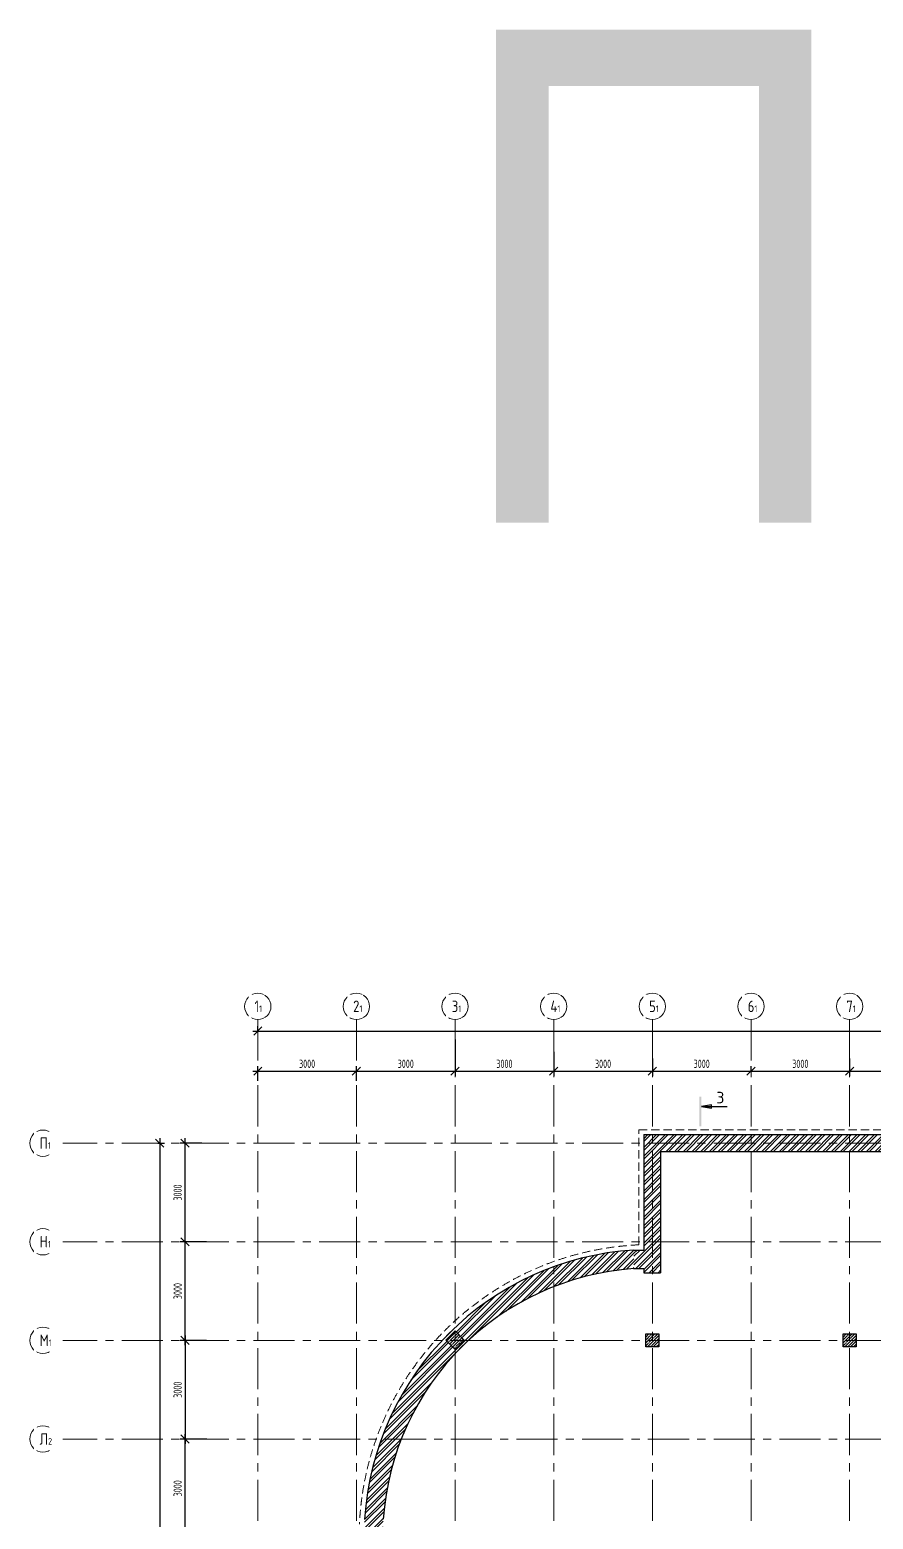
# Model space of a CAD drawing. Header units: millimetres. Extents: x -8417289 to 9420486, y 0 to 208205.
# Drawn here: x -360106 to -334456, y 119161 to 164477 of the extents above; entities that cross this region are included whole.
import ezdxf

# ---------------------------------------------------------------- set-up
doc = ezdxf.new("R2010")
doc.units = ezdxf.units.MM
doc.header["$MEASUREMENT"] = 0
doc.linetypes.add('CENTER', pattern=[2, 1.25, -0.25, 0.25, -0.25])
doc.linetypes.add('TRATTEGGIATA', pattern=[0.75, 0.5, -0.25])
doc.layers.get('0').update_dxf_attribs({"color": 250, "lineweight": 9})
for name, color, linetype, lineweight in [('АР_Колонны', 250, 'Continuous', 30), ('АР_Колонны Штрих', 250, 'Continuous', 5), ('АР_МосжилНии_Стены', 127, 'Continuous', 30), ('АР_Оси', 195, 'Continuous', 9), ('АР_Оси размеры', 164, 'Continuous', 9), ('АР_Разрезы', 175, 'Continuous', 9), ('АР_Штриховка кирпич', 250, 'Continuous', 9)]:
    doc.layers.add(name, color=color, linetype=linetype, lineweight=lineweight)
doc.layers.add('Тонкая', color=7, linetype='Continuous')
doc.styles.add('Arial', font='ARIALN.TTF')
doc.styles.add('METRO-STYLE', font='isocpeur.TTF', dxfattribs={"width": 0.9, "oblique": 15})
doc.styles.add('ГОСТ 2.304', font='isocpeur.TTF', dxfattribs={"width": 0.7})
doc.dimstyles.new('СПДС', dxfattribs={"dimscale": 100, "dimtxt": 2.5, "dimasz": 2.5, "dimexe": 1.5, "dimexo": 0, "dimgap": 1, "dimtad": 1, "dimdec": 0, "dimrnd": 1, "dimtxsty": 'ГОСТ 2.304', "dimblk": 'OBLIQUE', "dimcen": 2.5, "dimdle": 1.5, "dimadec": 0, "dimazin": 2, "dimtfac": 0.75, "dimtdec": 0, "dimtmove": 1, "dimatfit": 3, "dimfxl": 1, "dimtolj": 1, "dimarcsym": 1})
pattern_1 = [(45, (-15289.27, 0), (-132.58252, 132.58252), []), (45, (-15200.88, 0), (-132.58252, 132.58252), [])]

# ---------------------------------------------------------------- blocks, each defined once
blk = doc.blocks.new('_Oblique')
at = {"color": 0, "linetype": 'ByBlock', "lineweight": -2}
blk.add_line((-0.5, -0.5), (0.5, 0.5), dxfattribs=at)
blk = doc.blocks.new('*D549')
at = {"layer": 'АР_Оси размеры', "color": 0, "lineweight": -2, "ltscale": 100, "transparency": 16777216}
for p, q in [((-354725, 121601), (-355535, 121601)), ((-355385, 118451), (-355385, 121751)), ((-354873, 118601), (-355535, 118601))]:
    blk.add_line(p, q, dxfattribs=at)
at = {"layer": 'АР_Оси размеры', "color": 0, "lineweight": -2, "ltscale": 100, "transparency": 16777216, "xscale": 250, "yscale": 250, "zscale": 250}
for p, rotation in [((-355385, 121601), 90), ((-355385, 118601), 270)]:
    blk.add_blockref('_Oblique', p, dxfattribs=dict(at, rotation=rotation))
at = {"layer": 'АР_Оси размеры', "color": 0, "ltscale": 100, "transparency": 16777216, "insert": (-355610, 120101), "char_height": 250, "attachment_point": 5, "rotation": 90, "style": 'ГОСТ 2.304'}
blk.add_mtext('\\A1;3000', dxfattribs=at)
blk = doc.blocks.new('*D550')
at = {"layer": 'АР_Оси размеры', "color": 0, "lineweight": -2, "ltscale": 100, "transparency": 16777216}
for p, q in [((-354873, 127601), (-355535, 127601)), ((-355385, 124451), (-355385, 127751)), ((-354730, 124601), (-355535, 124601))]:
    blk.add_line(p, q, dxfattribs=at)
at = {"layer": 'АР_Оси размеры', "color": 0, "lineweight": -2, "ltscale": 100, "transparency": 16777216, "xscale": 250, "yscale": 250, "zscale": 250}
for p, rotation in [((-355385, 127601), 90), ((-355385, 124601), 270)]:
    blk.add_blockref('_Oblique', p, dxfattribs=dict(at, rotation=rotation))
at = {"layer": 'АР_Оси размеры', "color": 0, "ltscale": 100, "transparency": 16777216, "insert": (-355610, 126101), "char_height": 250, "attachment_point": 5, "rotation": 90, "style": 'ГОСТ 2.304'}
blk.add_mtext('\\A1;3000', dxfattribs=at)
blk = doc.blocks.new('*D551')
at = {"layer": 'АР_Оси размеры', "color": 0, "lineweight": -2, "ltscale": 100, "transparency": 16777216}
for p, q in [((-354873, 130601), (-355535, 130601)), ((-355385, 127451), (-355385, 130751)), ((-354730, 127601), (-355535, 127601))]:
    blk.add_line(p, q, dxfattribs=at)
at = {"layer": 'АР_Оси размеры', "color": 0, "lineweight": -2, "ltscale": 100, "transparency": 16777216, "xscale": 250, "yscale": 250, "zscale": 250}
for p, rotation in [((-355385, 130601), 90), ((-355385, 127601), 270)]:
    blk.add_blockref('_Oblique', p, dxfattribs=dict(at, rotation=rotation))
at = {"layer": 'АР_Оси размеры', "color": 0, "ltscale": 100, "transparency": 16777216, "insert": (-355610, 129101), "char_height": 250, "attachment_point": 5, "rotation": 90, "style": 'ГОСТ 2.304'}
blk.add_mtext('\\A1;3000', dxfattribs=at)
blk = doc.blocks.new('*D554')
at = {"layer": 'АР_Оси размеры', "color": 0, "lineweight": -2, "ltscale": 100, "transparency": 16777216}
for p, q in [((-356211, 130601), (-356005, 130601)), ((-356155, 130751), (-356155, 82536)), ((-356211, 82686), (-356005, 82686))]:
    blk.add_line(p, q, dxfattribs=at)
at = {"layer": 'АР_Оси размеры', "color": 0, "lineweight": -2, "ltscale": 100, "transparency": 16777216, "xscale": 250, "yscale": 250, "zscale": 250}
for p, rotation in [((-356155, 130601), 90), ((-356155, 82686), 270)]:
    blk.add_blockref('_Oblique', p, dxfattribs=dict(at, rotation=rotation))
at = {"layer": 'АР_Оси размеры', "color": 0, "ltscale": 100, "transparency": 16777216, "insert": (-356380, 106643), "char_height": 250, "attachment_point": 5, "rotation": 90, "style": 'ГОСТ 2.304'}
blk.add_mtext('\\A1;47915', dxfattribs=at)
blk = doc.blocks.new('*D555')
at = {"layer": 'АР_Оси размеры', "color": 0, "lineweight": -2, "ltscale": 100, "transparency": 16777216}
for p, q in [((-355385, 124751), (-355385, 121451)), ((-354730, 124601), (-355535, 124601)), ((-354725, 121601), (-355535, 121601))]:
    blk.add_line(p, q, dxfattribs=at)
at = {"layer": 'АР_Оси размеры', "color": 0, "lineweight": -2, "ltscale": 100, "transparency": 16777216, "xscale": 250, "yscale": 250, "zscale": 250}
for p, rotation in [((-355385, 124601), 90), ((-355385, 121601), 270)]:
    blk.add_blockref('_Oblique', p, dxfattribs=dict(at, rotation=rotation))
at = {"layer": 'АР_Оси размеры', "color": 0, "ltscale": 100, "transparency": 16777216, "insert": (-355610, 123101), "char_height": 250, "attachment_point": 5, "rotation": 90, "style": 'ГОСТ 2.304'}
blk.add_mtext('\\A1;3000', dxfattribs=at)
blk = doc.blocks.new('*D569')
at = {"layer": 'АР_Оси размеры', "color": 0, "lineweight": -2, "ltscale": 100, "transparency": 16777216}
for p, q in [((-353322, 132791), (-350022, 132791)), ((-353172, 132497), (-353172, 132941)), ((-350172, 132497), (-350172, 132941))]:
    blk.add_line(p, q, dxfattribs=at)
at = {"layer": 'АР_Оси размеры', "color": 0, "lineweight": -2, "ltscale": 100, "transparency": 16777216, "xscale": 250, "yscale": 250, "zscale": 250, "rotation": 180}
blk.add_blockref('_Oblique', (-353172, 132791), dxfattribs=at)
at = {"layer": 'АР_Оси размеры', "color": 0, "lineweight": -2, "ltscale": 100, "transparency": 16777216, "xscale": 250, "yscale": 250, "zscale": 250}
blk.add_blockref('_Oblique', (-350172, 132791), dxfattribs=at)
at = {"layer": 'АР_Оси размеры', "color": 0, "ltscale": 100, "transparency": 16777216, "insert": (-351672, 133016), "char_height": 250, "attachment_point": 5, "style": 'ГОСТ 2.304'}
blk.add_mtext('\\A1;3000', dxfattribs=at)
blk = doc.blocks.new('*D570')
at = {"layer": 'АР_Оси размеры', "color": 0, "lineweight": -2, "ltscale": 100, "transparency": 16777216}
for p, q in [((-347172, 133761), (-347172, 132641)), ((-350322, 132791), (-347022, 132791)), ((-350172, 132497), (-350172, 132941))]:
    blk.add_line(p, q, dxfattribs=at)
at = {"layer": 'АР_Оси размеры', "color": 0, "lineweight": -2, "ltscale": 100, "transparency": 16777216, "xscale": 250, "yscale": 250, "zscale": 250, "rotation": 180}
blk.add_blockref('_Oblique', (-350172, 132791), dxfattribs=at)
at = {"layer": 'АР_Оси размеры', "color": 0, "lineweight": -2, "ltscale": 100, "transparency": 16777216, "xscale": 250, "yscale": 250, "zscale": 250}
blk.add_blockref('_Oblique', (-347172, 132791), dxfattribs=at)
at = {"layer": 'АР_Оси размеры', "color": 0, "ltscale": 100, "transparency": 16777216, "insert": (-348672, 133016), "char_height": 250, "attachment_point": 5, "style": 'ГОСТ 2.304'}
blk.add_mtext('\\A1;3000', dxfattribs=at)
blk = doc.blocks.new('*D571')
at = {"layer": 'АР_Оси размеры', "color": 0, "lineweight": -2, "ltscale": 100, "transparency": 16777216}
for p, q in [((-347172, 133761), (-347172, 132641)), ((-344172, 133379), (-344172, 132641)), ((-347322, 132791), (-344022, 132791))]:
    blk.add_line(p, q, dxfattribs=at)
at = {"layer": 'АР_Оси размеры', "color": 0, "lineweight": -2, "ltscale": 100, "transparency": 16777216, "xscale": 250, "yscale": 250, "zscale": 250, "rotation": 180}
blk.add_blockref('_Oblique', (-347172, 132791), dxfattribs=at)
at = {"layer": 'АР_Оси размеры', "color": 0, "lineweight": -2, "ltscale": 100, "transparency": 16777216, "xscale": 250, "yscale": 250, "zscale": 250}
blk.add_blockref('_Oblique', (-344172, 132791), dxfattribs=at)
at = {"layer": 'АР_Оси размеры', "color": 0, "ltscale": 100, "transparency": 16777216, "insert": (-345672, 133016), "char_height": 250, "attachment_point": 5, "style": 'ГОСТ 2.304'}
blk.add_mtext('\\A1;3000', dxfattribs=at)
blk = doc.blocks.new('*D572')
at = {"layer": 'АР_Оси размеры', "color": 0, "lineweight": -2, "ltscale": 100, "transparency": 16777216}
for p, q in [((-344172, 133379), (-344172, 132641)), ((-344322, 132791), (-341022, 132791)), ((-341172, 133173), (-341172, 132641))]:
    blk.add_line(p, q, dxfattribs=at)
at = {"layer": 'АР_Оси размеры', "color": 0, "lineweight": -2, "ltscale": 100, "transparency": 16777216, "xscale": 250, "yscale": 250, "zscale": 250, "rotation": 180}
blk.add_blockref('_Oblique', (-344172, 132791), dxfattribs=at)
at = {"layer": 'АР_Оси размеры', "color": 0, "lineweight": -2, "ltscale": 100, "transparency": 16777216, "xscale": 250, "yscale": 250, "zscale": 250}
blk.add_blockref('_Oblique', (-341172, 132791), dxfattribs=at)
at = {"layer": 'АР_Оси размеры', "color": 0, "ltscale": 100, "transparency": 16777216, "insert": (-342672, 133016), "char_height": 250, "attachment_point": 5, "style": 'ГОСТ 2.304'}
blk.add_mtext('\\A1;3000', dxfattribs=at)
blk = doc.blocks.new('*D573')
at = {"layer": 'АР_Оси размеры', "color": 0, "lineweight": -2, "ltscale": 100, "transparency": 16777216}
for p, q in [((-341322, 132791), (-338022, 132791)), ((-341172, 133173), (-341172, 132641)), ((-338172, 132791), (-338172, 132941))]:
    blk.add_line(p, q, dxfattribs=at)
at = {"layer": 'АР_Оси размеры', "color": 0, "lineweight": -2, "ltscale": 100, "transparency": 16777216, "xscale": 250, "yscale": 250, "zscale": 250, "rotation": 180}
blk.add_blockref('_Oblique', (-341172, 132791), dxfattribs=at)
at = {"layer": 'АР_Оси размеры', "color": 0, "lineweight": -2, "ltscale": 100, "transparency": 16777216, "xscale": 250, "yscale": 250, "zscale": 250}
blk.add_blockref('_Oblique', (-338172, 132791), dxfattribs=at)
at = {"layer": 'АР_Оси размеры', "color": 0, "ltscale": 100, "transparency": 16777216, "insert": (-339672, 133016), "char_height": 250, "attachment_point": 5, "style": 'ГОСТ 2.304'}
blk.add_mtext('\\A1;3000', dxfattribs=at)
blk = doc.blocks.new('*D574')
at = {"layer": 'АР_Оси размеры', "color": 0, "lineweight": -2, "ltscale": 100, "transparency": 16777216}
for p, q in [((-338322, 132791), (-335022, 132791)), ((-338172, 132791), (-338172, 132941)), ((-335172, 133173), (-335172, 132641))]:
    blk.add_line(p, q, dxfattribs=at)
at = {"layer": 'АР_Оси размеры', "color": 0, "lineweight": -2, "ltscale": 100, "transparency": 16777216, "xscale": 250, "yscale": 250, "zscale": 250, "rotation": 180}
blk.add_blockref('_Oblique', (-338172, 132791), dxfattribs=at)
at = {"layer": 'АР_Оси размеры', "color": 0, "lineweight": -2, "ltscale": 100, "transparency": 16777216, "xscale": 250, "yscale": 250, "zscale": 250}
blk.add_blockref('_Oblique', (-335172, 132791), dxfattribs=at)
at = {"layer": 'АР_Оси размеры', "color": 0, "ltscale": 100, "transparency": 16777216, "insert": (-336672, 133016), "char_height": 250, "attachment_point": 5, "style": 'ГОСТ 2.304'}
blk.add_mtext('\\A1;3000', dxfattribs=at)
blk = doc.blocks.new('*D575')
at = {"layer": 'АР_Оси размеры', "color": 0, "lineweight": -2, "ltscale": 100, "transparency": 16777216}
for p, q in [((-335322, 132791), (-332022, 132791)), ((-335172, 133173), (-335172, 132641)), ((-332172, 133167), (-332172, 132641))]:
    blk.add_line(p, q, dxfattribs=at)
at = {"layer": 'АР_Оси размеры', "color": 0, "lineweight": -2, "ltscale": 100, "transparency": 16777216, "xscale": 250, "yscale": 250, "zscale": 250, "rotation": 180}
blk.add_blockref('_Oblique', (-335172, 132791), dxfattribs=at)
at = {"layer": 'АР_Оси размеры', "color": 0, "lineweight": -2, "ltscale": 100, "transparency": 16777216, "xscale": 250, "yscale": 250, "zscale": 250}
blk.add_blockref('_Oblique', (-332172, 132791), dxfattribs=at)
at = {"layer": 'АР_Оси размеры', "color": 0, "ltscale": 100, "transparency": 16777216, "insert": (-333672, 133016), "char_height": 250, "attachment_point": 5, "style": 'ГОСТ 2.304'}
blk.add_mtext('\\A1;3000', dxfattribs=at)
blk = doc.blocks.new('*D588')
at = {"layer": 'АР_Оси размеры', "color": 0, "lineweight": -2, "ltscale": 100, "transparency": 16777216}
for p, q in [((-353172, 134013), (-353172, 134163)), ((-289662, 134013), (-289662, 134163)), ((-353322, 134013), (-289512, 134013))]:
    blk.add_line(p, q, dxfattribs=at)
at = {"layer": 'АР_Оси размеры', "color": 0, "lineweight": -2, "ltscale": 100, "transparency": 16777216, "xscale": 250, "yscale": 250, "zscale": 250, "rotation": 180}
blk.add_blockref('_Oblique', (-353172, 134013), dxfattribs=at)
at = {"layer": 'АР_Оси размеры', "color": 0, "lineweight": -2, "ltscale": 100, "transparency": 16777216, "xscale": 250, "yscale": 250, "zscale": 250}
blk.add_blockref('_Oblique', (-289662, 134013), dxfattribs=at)
at = {"layer": 'АР_Оси размеры', "color": 0, "ltscale": 100, "transparency": 16777216, "insert": (-321417, 134238), "char_height": 250, "attachment_point": 5, "style": 'ГОСТ 2.304'}
blk.add_mtext('\\A1;63510', dxfattribs=at)
blk = doc.blocks.new('A$C60573c2e')
at = {"layer": 'АР_Разрезы', "ltscale": 100}
h = blk.add_hatch(color=5, dxfattribs=at)
h.dxf.hatch_style = 1
h.paths.add_polyline_path([(13494, 509), (13424, 509), (13424, 1414), (13494, 1414)])
h.paths.add_polyline_path([(13795, 1063), (13494, 1114), (13795, 1114)])
h.paths.add_polyline_path([(13795, 1114), (13494, 1114), (13795, 1164)])
at = {"layer": 'АР_Разрезы', "color": 5, "lineweight": 25, "ltscale": 100}
for p, q in [((13795, 1164), (13494, 1114)), ((13494, 1114), (13795, 1063)), ((13795, 1063), (13795, 1164))]:
    blk.add_line(p, q, dxfattribs=at)
at = {"layer": 'АР_Разрезы', "color": 5, "lineweight": 25, "ltscale": 100, "elevation": 0}
blk.add_lwpolyline([(13494, 1114), (14278, 1114)], dxfattribs=at)
at = {"layer": 'АР_Разрезы', "color": 5, "lineweight": 25, "ltscale": 100, "insert": (13944, 1214), "char_height": 350, "width": 583.33, "attachment_point": 7, "style": 'METRO-STYLE'}
blk.add_mtext('{\\Q0;\\W1;3}', dxfattribs=at)

msp = doc.modelspace()

# ---------------------------------------------------------------- hatches: boundary and pattern name
at = {"layer": 'АР_Колонны Штрих', "ltscale": 100}
h = msp.add_hatch(dxfattribs=at)
h.set_pattern_fill('ANSI35', color=256, scale=500)
h.set_pattern_definition([(45, (-1304541.9, 164482.94), (-88.388348, 88.388348), []), (45, (-1304453.51, 164482.94), (-88.388348, 88.388348), [156.25, -31.25, 0, -31.25])])
h.paths.add_polyline_path([(-347174, 124888.2), (-347456.9, 124605.4), (-347174, 124322.6), (-346891.2, 124605.4)])
h = msp.add_hatch(dxfattribs=at)
h.set_pattern_fill('ANSI35', color=256, scale=500)
h.set_pattern_definition([(45, (-1298424.17, 164672.16), (-88.388348, 88.388348), []), (45, (-1298335.78, 164672.16), (-88.388348, 88.388348), [156.25, -31.25, 0, -31.25])])
h.paths.add_polyline_path([(-340972.1, 124800.7), (-341372.1, 124800.7), (-341372.1, 124400.7), (-340972.1, 124400.7)])
h = msp.add_hatch(dxfattribs=at)
h.set_pattern_fill('ANSI35', color=256, scale=500)
h.set_pattern_definition([(45, (-1292424.17, 164672.16), (-88.388348, 88.388348), []), (45, (-1292335.78, 164672.16), (-88.388348, 88.388348), [156.25, -31.25, 0, -31.25])])
h.paths.add_polyline_path([(-334972.1, 124800.7), (-335372.1, 124800.7), (-335372.1, 124400.7), (-334972.1, 124400.7)])
at = {"layer": 'АР_Штриховка кирпич', "ltscale": 100}
h = msp.add_hatch(dxfattribs=at)
h.set_pattern_fill('ANSI32', color=256, scale=500)
h.set_pattern_definition(pattern_1)
h.paths.add_polyline_path([(-340417.1, 130860.7), (-341432.1, 130860.7), (-341432.1, 127350.9), (-341732.1, 127350.9), (-341732.1, 126784), (-341432.1, 126784), (-341432.1, 126660.7), (-340922.1, 126660.7), (-340922.1, 130350.7), (-340417.1, 130350.7)])
h = msp.add_hatch(dxfattribs=at)
h.set_pattern_fill('ANSI32', color=256, scale=500)
h.set_pattern_definition(pattern_1)
h.paths.add_polyline_path([(-334197.6, 130860.7), (-340434.2, 130860.7), (-340434.2, 130350.7), (-334151.8, 130350.7), (-334151.8, 130741.8), (-334197.6, 130741.8)])
h = msp.add_hatch(dxfattribs=at)
h.set_pattern_fill('ANSI32', color=256, scale=500)
h.paths.add_polyline_path([(-347172.1, 124324.5), (-347174, 124322.6), (-347452.2, 124600.7), (-347174, 124888.2), (-346891.2, 124605.4)], flags=16)
edge = h.paths.add_edge_path()
edge.add_line((-349232.1, 118860.7), (-349355.4, 118860.7))
edge.add_line((-349355.4, 118860.7), (-349355.4, 119160.7))
edge.add_arc((-341163.9, 118592.5), 8211.2, 93.96796, 176.03204, ccw=False)
edge.add_line((-341732.1, 126784), (-341732.1, 127350.9))
edge.add_arc((-341172.1, 118600.8), 8768, 93.66159, 123.74508)
edge.add_arc((-341172.1, 118600.7), 8768.1, 123.74482, 152.84496)
edge.add_arc((-341172.1, 118600.7), 8768.1, 152.84496, 176.33816)
edge.add_line((-349922.3, 119160.7), (-349922.3, 118860.7))
edge.add_line((-349922.3, 118860.7), (-353432.1, 118860.8))
edge.add_line((-353432.1, 118860.8), (-353432.1, 116760))
edge.add_line((-353432.1, 116760), (-353313.2, 116760))
edge.add_line((-353313.2, 116760), (-353313.2, 116644.1))
edge.add_line((-353313.2, 116644.1), (-352922.1, 116644.1))
edge.add_line((-352922.1, 116644.1), (-352922.1, 118350.7))
edge.add_line((-352922.1, 118350.7), (-349232.1, 118350.4))
edge.add_line((-349232.1, 118350.4), (-349232.1, 118860.7))

# ---------------------------------------------------------------- linework, layer by layer
at = {"linetype": 'TRATTEGGIATA', "ltscale": 500}
for p, q in [((-341582.1, 127509.4), (-341582.1, 131010.7)), ((-341582.1, 131010.7), (-331764.2, 131010.7))]:
    msp.add_line(p, q, dxfattribs=at)
msp.add_arc((-341172.1, 118600.7), 8918.1, 92.63503, 177.36497, dxfattribs=at)
at = {"layer": 'АР_Колонны', "ltscale": 100}
for points in [[(-347456.9, 124605.4), (-347174, 124888.2), (-346891.2, 124605.4), (-347174, 124322.6)], [(-341372.1, 124800.7), (-340972.1, 124800.7), (-340972.1, 124400.7), (-341372.1, 124400.7)], [(-335372.1, 124800.7), (-334972.1, 124800.7), (-334972.1, 124400.7), (-335372.1, 124400.7)]]:
    msp.add_lwpolyline(points, close=True, dxfattribs=at)
at = {"layer": 'АР_МосжилНии_Стены', "ltscale": 100}
for p, q in [((-341432.1, 130860.7), (-341432.1, 127350.9)), ((-341432.1, 130860.7), (-338899.2, 130860.7)), ((-338958.8, 130860.7), (-332752, 130860.7)), ((-340922.1, 130350.7), (-340922.1, 126660.7)), ((-340922.1, 130350.7), (-338964.2, 130350.7)), ((-339666.9, 130350.7), (-332817, 130350.7)), ((-341432.1, 126784), (-341432.1, 126660.7)), ((-341432.1, 126660.7), (-340922.1, 126660.7))]:
    msp.add_line(p, q, dxfattribs=at)
for points in [[(-341732.1, 127350.9), (-341432.1, 127350.9)], [(-341732.1, 126784), (-341432.1, 126784)]]:
    msp.add_lwpolyline(points, dxfattribs=at)
for radius, start, end in [(8768.1, 93.66184, 176.33816), (8202.4, 93.91476, 176.08524)]:
    msp.add_arc((-341172.1, 118600.7), radius, start, end, dxfattribs=at)
at = {"layer": 'АР_Оси', "linetype": 'CENTER', "ltscale": 1000}
for p, q in [((-353172.1, 134363.2), (-353172.1, 78630.8)), ((-350172.1, 134363.2), (-350172.1, 78630.8)), ((-347172.1, 134363.2), (-347172.1, 78630.8)), ((-344172.1, 134363.2), (-344172.1, 78630.8)), ((-341172.1, 134363.2), (-341172.1, 78630.8)), ((-338172.1, 134363.2), (-338172.1, 78630.8)), ((-335172.1, 134363.2), (-335172.1, 78630.8)), ((-359305.8, 130600.7), (-276127.4, 130600.7)), ((-359305.8, 127600.7), (-276127.4, 127600.7)), ((-359305.8, 124600.7), (-276127.4, 124600.7)), ((-359305.8, 121600.7), (-276127.4, 121600.7))]:
    msp.add_line(p, q, dxfattribs=at)
at = {"layer": 'АР_Оси', "ltscale": 0.5}
for centre in [(-353172.1, 134763.2), (-350172.1, 134763.2), (-347172.1, 134763.2), (-344172.1, 134763.2), (-341172.1, 134763.2), (-338172.1, 134763.2), (-335172.1, 134763.2), (-359705.8, 130600.7), (-359705.8, 127600.7), (-359705.8, 124600.7), (-359705.8, 121600.7)]:
    msp.add_circle(centre, 400, dxfattribs=at)

# ---------------------------------------------------------------- block references
at = {"layer": 'Тонкая', "color": 31, "ltscale": 100, "true_color": 0xfecc66}
msp.add_blockref('A$C60573c2e', (-353172.1, 130600.7), dxfattribs=at)
msp.add_blockref('A$C60573c2e', (-353172.1, 130600.7), dxfattribs=at)

# ---------------------------------------------------------------- texts
at = {"style": 'Arial'}
msp.add_text('Подвал', height=15000, dxfattribs=at).set_placement((-347314.3, 149476.7))

# ---------------------------------------------------------------- dimensions: what is measured, and where the dimension line sits
at = {"layer": 'АР_Оси размеры', "ltscale": 100}
for base, p1, p2, picture, middle in [((-347172.1, 132790.8), (-350172.1, 132496.9), (-347172.1, 133760.6), '*D570', (-348672.1, 133015.8)), ((-344172.1, 132790.8), (-347172.1, 133760.6), (-344172.1, 133378.5), '*D571', (-345672.1, 133015.8)), ((-341172.1, 132790.8), (-344172.1, 133378.5), (-341172.1, 133172.8), '*D572', (-342672.1, 133015.8)), ((-350172.1, 132790.8), (-353172.1, 132496.9), (-350172.1, 132496.9), '*D569', (-351672.1, 133015.8)), ((-338172.1, 132790.8), (-341172.1, 133172.8), (-338172.1, 132790.8), '*D573', (-339672.1, 133015.8)), ((-335172.1, 132790.8), (-338172.1, 132790.8), (-335172.1, 133172.8), '*D574', (-336672.1, 133015.8)), ((-332172.1, 132790.8), (-335172.1, 133172.8), (-332172.1, 133167.1), '*D575', (-333672.1, 133015.8))]:
    dim = msp.add_linear_dim(base=base, p1=p1, p2=p2, dimstyle='СПДС', dxfattribs=at)
    dim.commit()
    dim.dimension.update_dxf_attribs({"geometry": picture, "text_midpoint": middle})
for base, p1, p2, picture, middle in [((-356155.3, 82685.7), (-356211.1, 130600.7), (-356211.1, 82685.7), '*D554', (-356380.3, 106643.2)), ((-355384.8, 130600.7), (-354730.5, 127600.7), (-354873.5, 130600.7), '*D551', (-355609.8, 129100.7)), ((-355384.8, 127600.7), (-354730.5, 124600.7), (-354873.5, 127600.7), '*D550', (-355609.8, 126100.7)), ((-355384.8, 121600.7), (-354730.5, 124600.7), (-354725.3, 121600.7), '*D555', (-355609.8, 123100.7)), ((-355384.8, 121600.7), (-354873.5, 118600.7), (-354725.3, 121600.7), '*D549', (-355609.8, 120100.7))]:
    dim = msp.add_linear_dim(base=base, p1=p1, p2=p2, angle=90, dimstyle='СПДС', dxfattribs=at)
    dim.commit()
    dim.dimension.update_dxf_attribs({"geometry": picture, "text_midpoint": middle})

# ---------------------------------------------------------------- next in the draw order: texts
at = {"layer": 'АР_Оси', "char_height": 350, "attachment_point": 1, "line_spacing_factor": 1.149209, "style": 'ГОСТ 2.304', "bg_fill": 2}
for s, insert, width in [('{\\W0.8;1\\H0.57143x;1}', (-353271.9, 134940.9), 123.867), ('{\\W0.8;2\\H0.57143x;1}', (-350271.9, 134940.9), 123.867), ('{\\W0.8;3\\H0.57143x;1}', (-347271.9, 134940.9), 123.867), ('{\\W0.8;4\\H0.57143x;1}', (-344271.9, 134940.9), 123.867), ('{\\W0.8;5\\H0.57143x;1}', (-341271.9, 134940.9), 123.867), ('{\\W0.8;6\\H0.57143x;1}', (-338271.9, 134940.9), 123.867), ('{\\W0.8;7\\H0.57143x;1}', (-335271.9, 134940.9), 123.867), ('{\\W0.8;П\\H0.57143x;1}', (-359805.6, 130778.5), 528.82), ('{\\W0.8;Н\\H0.57143x;1}', (-359805.6, 127778.5), 528.82), ('{\\W0.8;М\\H0.57143x;1}', (-359805.6, 124778.5), 528.82), ('{\\W0.8;Л\\H0.57143x;2}', (-359805.6, 121778.5), 528.82)]:
    msp.add_mtext(s, dxfattribs=dict(at, insert=insert, width=width))

# ---------------------------------------------------------------- next in the draw order: dimensions: what is measured, and where the dimension line sits
at = {"layer": 'АР_Оси размеры', "ltscale": 100}
dim = msp.add_linear_dim(base=(-289662.1, 134013.2), p1=(-353172.1, 134013.2), p2=(-289662.1, 134013.2), dimstyle='СПДС', dxfattribs=at)
dim.commit()
dim.dimension.update_dxf_attribs({"geometry": '*D588', "text_midpoint": (-321417.1, 134238.2)})

doc.saveas('drawing.dxf')
